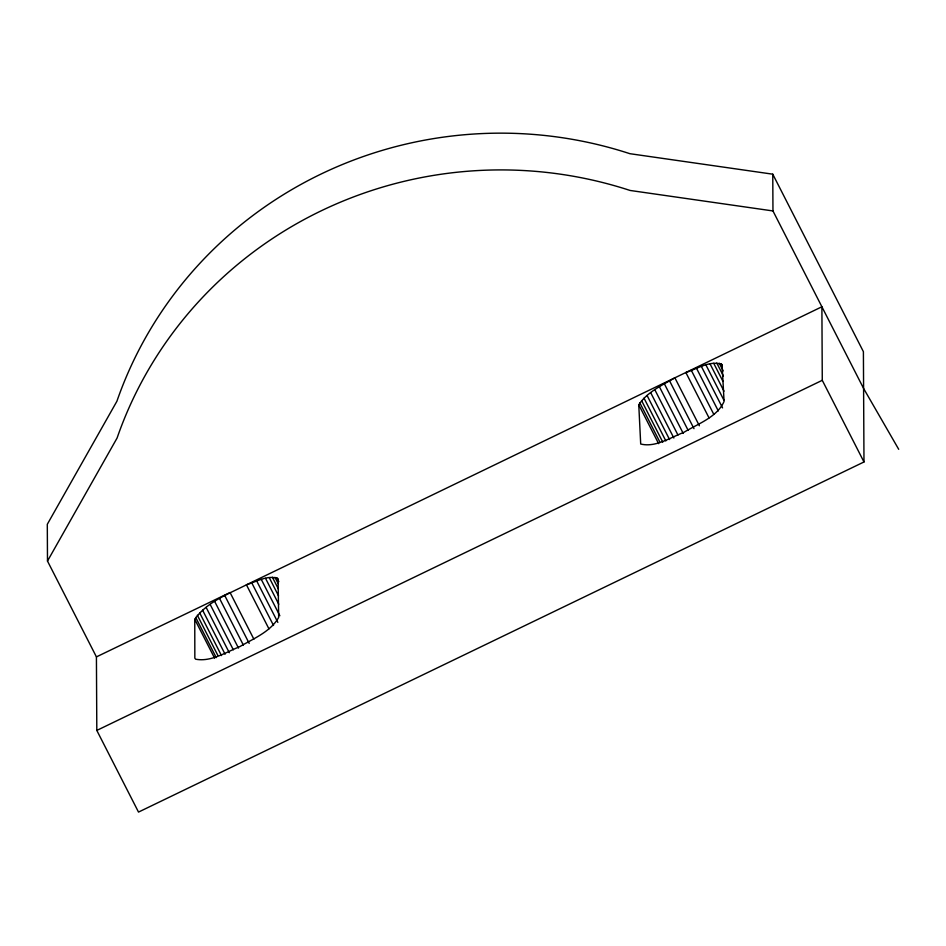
<?xml version="1.0" encoding="UTF-8"?>
<svg xmlns="http://www.w3.org/2000/svg" width="946" height="946" viewBox="0 0 946 946"><rect width="100%" height="100%" fill="white"/><g stroke="black" fill="none" stroke-linecap="round" stroke-linejoin="round"><path stroke-width="1.42" d="M268.948 628.877L246.433 584.805C256.319 581.802 267.718 574.589 278.053 578.609L278.68 617.454C270.497 631.751 253.634 638.526 239.953 646.556C226.082 652.172 211.029 662.165 195.621 659.196L194.841 658.144L194.758 619.299C206.736 601.94 228.364 594.053 246.433 584.805L821.897 306.776L822.275 380.304L863.982 461.967L138.506 812.082L96.811 730.418L96.421 656.891L47.489 561.061L47.3 524.297L116.902 401.258A404.935 393.583 -0.3 0 1 629.882 153.69L772.764 174.182L863.402 351.675L863.982 461.967M709.027 417.896L685.862 372.523C697.096 368.893 710.245 359.965 722.082 364.565L724.068 401.459C717.115 417.21 697.805 423.843 683.828 432.369C670.383 437.525 655.448 447.742 640.702 444.017L638.763 404.77C647.218 392.022 662.046 385.294 674.888 377.821L699.378 425.783M47.489 561.061L117.091 438.01A404.935 393.583 -0.3 0 1 630.071 190.453L772.965 210.946L863.592 388.439L898.7 449.303M96.811 730.418L822.275 380.304M96.421 656.891L230.055 592.527L253.883 639.189M721.006 363.666L722.33 366.256M719.232 363.158L723.193 370.927M716.784 363.028L723.406 375.988M713.733 363.299L722.992 381.451M710.103 363.974L723.997 391.195M705.964 365.014L723.832 400.016M701.388 366.421L722.567 407.892M696.457 368.16L718.298 410.931M691.254 370.205L713.757 414.277M669.496 380.706L693.986 428.656M664.305 383.674L688.132 430.335M659.374 386.689L683.201 433.363M654.809 389.705L677.975 435.065M650.682 392.649L673.848 438.01M647.064 395.475L669.567 439.547M644.013 398.148L665.854 440.931M641.589 400.619L662.768 442.101M639.827 402.842L659.693 441.723M638.763 404.77L658.629 443.662M276.847 577.77L278.834 581.66M274.955 577.332L278.266 583.812M272.413 577.273L278.372 588.944M269.243 577.616L278.514 595.767M265.53 578.349L278.763 604.269M261.309 579.449L279.839 615.751M256.673 580.915L277.852 622.397M251.683 582.712L273.524 625.483M224.699 595.424L249.188 643.386M219.531 598.416L243.359 645.077M214.671 601.431L238.498 648.105M210.166 604.435L233.331 649.807M206.122 607.367L229.287 652.728M202.598 610.17L225.101 654.242M199.653 612.819L221.494 655.59M197.347 615.243L217.864 655.424M195.704 617.419L216.22 657.6M194.758 619.299L214.612 658.18M772.764 174.182L772.965 210.946"/></g></svg>
